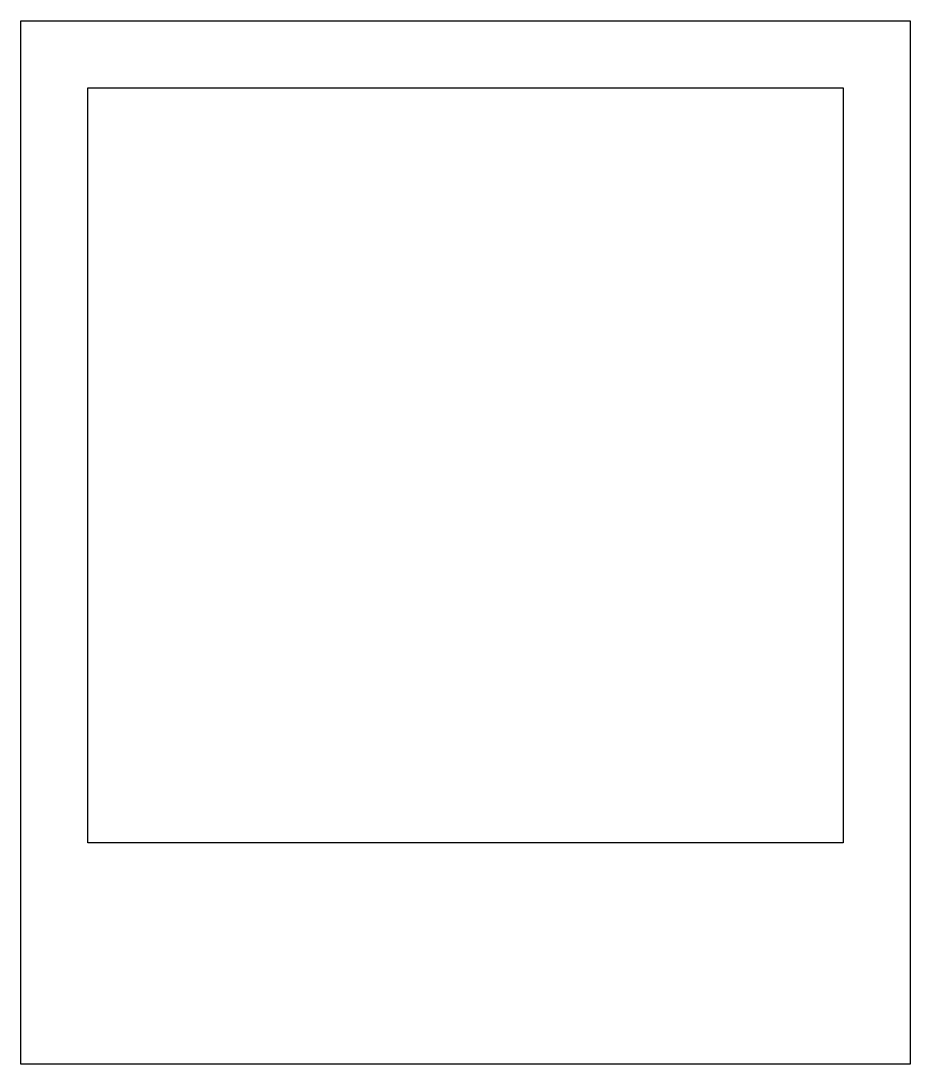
# Model space of a CAD drawing. Header units: millimetres. Extents: x -15.9 to 15.9, y -18.7 to 18.7.
import ezdxf

# ---------------------------------------------------------------- set-up
doc = ezdxf.new("R2010")
doc.units = ezdxf.units.MM
doc.layers.add('Sketch', color=7, linetype='CONTINUOUS')

msp = doc.modelspace()

# ---------------------------------------------------------------- linework, layer by layer
at = {"layer": 'Sketch'}
for p, q in [((-15.9, 18.66), (15.9, 18.66)), ((-15.9, -18.66), (-15.9, 18.66)), ((15.9, 18.66), (15.9, -18.66)), ((-13.5, 16.26), (13.5, 16.26)), ((-13.5, -10.74), (-13.5, 16.26)), ((13.5, 16.26), (13.5, -10.74)), ((13.5, -10.74), (-13.5, -10.74)), ((15.9, -18.66), (-15.9, -18.66))]:
    msp.add_line(p, q, dxfattribs=at)

doc.saveas('drawing.dxf')
